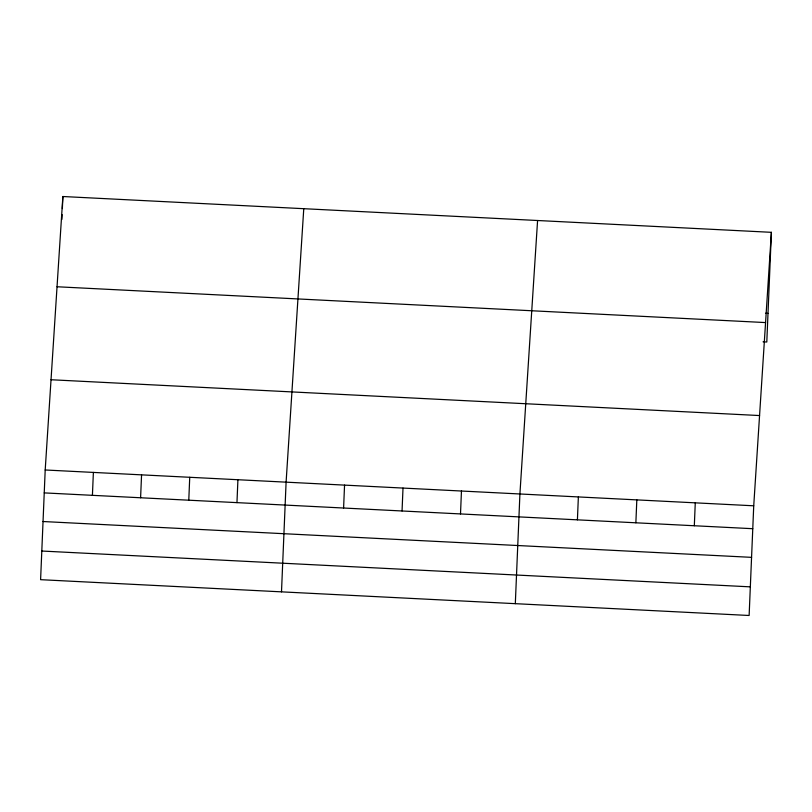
<?xml version="1.0" encoding="UTF-8"?>
<svg xmlns="http://www.w3.org/2000/svg" width="812" height="812" viewBox="0 0 812 812"><rect width="100%" height="100%" fill="white"/><g stroke="black" fill="none" stroke-linecap="round" stroke-linejoin="round"><path stroke-width="1.22" d="M45.198 469.986L40.6 579.677L749.131 615.486L753.729 505.795L771.4 232.323L62.869 196.514L45.198 469.986L753.729 505.795M61.905 219.423L62.108 214.591M62.362 208.572L62.869 196.514M92.416 495.33L93.38 472.422M140.598 497.756L141.562 474.858M188.78 500.192L189.734 477.294M236.962 502.628L237.916 479.73M281.5 591.846L286.098 482.166L303.769 208.694M343.598 508.018L344.552 485.119M402.052 510.971L403.006 488.073M460.505 513.935L461.46 491.027M515.315 603.671L519.913 493.98L537.585 220.509M577.413 519.842L578.367 496.934M635.867 522.796L636.821 499.887M694.321 525.75L695.275 502.841M771.4 232.323L766.802 342.014L763.067 341.822M765.513 313.249L768 313.381M57.033 286.758L765.574 322.577M51.024 379.742L759.565 415.551M44.234 492.894L752.775 528.703M43.036 521.527L751.577 557.347M41.798 551.033L750.339 586.853"/></g></svg>
